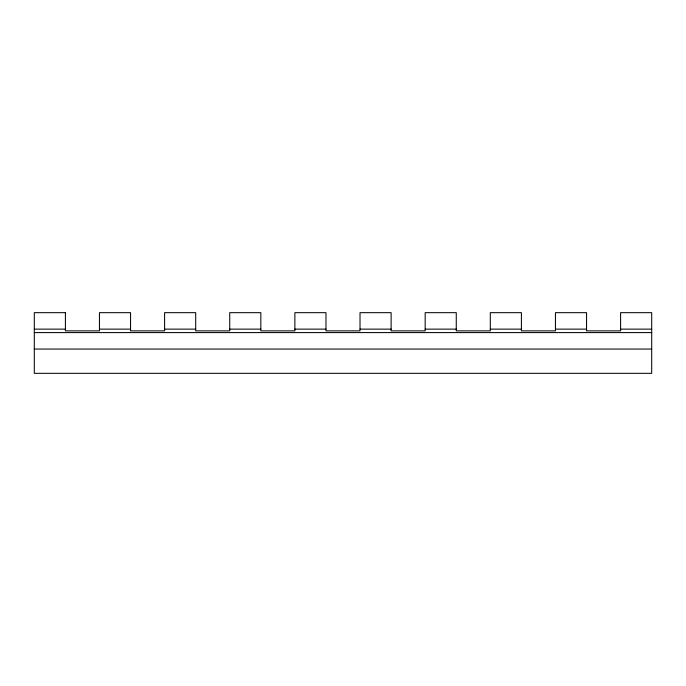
<?xml version="1.0" encoding="UTF-8"?>
<svg xmlns="http://www.w3.org/2000/svg" width="686" height="686" viewBox="0 0 686 686"><rect width="100%" height="100%" fill="white"/><g stroke="black" fill="none" stroke-linecap="round" stroke-linejoin="round"><path stroke-width="1.03" d="M34.3 329.134L65.41 329.134M99.444 329.134L130.554 329.134M164.589 329.134L195.699 329.134M229.733 329.134L260.834 329.134M294.877 329.134L325.979 329.134M360.021 329.134L391.123 329.134M425.166 329.134L456.267 329.134M490.301 329.134L521.411 329.134M555.446 329.134L586.556 329.134M620.59 329.134L651.7 329.134M34.3 332.59L651.7 332.59M34.3 349.054L651.7 349.054M65.41 312.67L34.3 312.67L34.3 373.33L651.7 373.33L651.7 312.67L620.59 312.67L620.59 330.866L586.556 330.866L586.556 312.67L555.446 312.67L555.446 330.866L521.411 330.866L521.411 312.67L490.301 312.67L490.301 330.866L456.267 330.866L456.267 312.67L425.166 312.67L425.166 330.866L391.123 330.866L391.123 312.67L360.021 312.67L360.021 330.866L325.979 330.866L325.979 312.67L294.877 312.67L294.877 330.866L260.834 330.866L260.834 312.67L229.733 312.67L229.733 330.866L195.699 330.866L195.699 312.67L164.589 312.67L164.589 330.866L130.554 330.866L130.554 312.67L99.444 312.67L99.444 330.866L65.41 330.866L65.41 312.67"/></g></svg>
